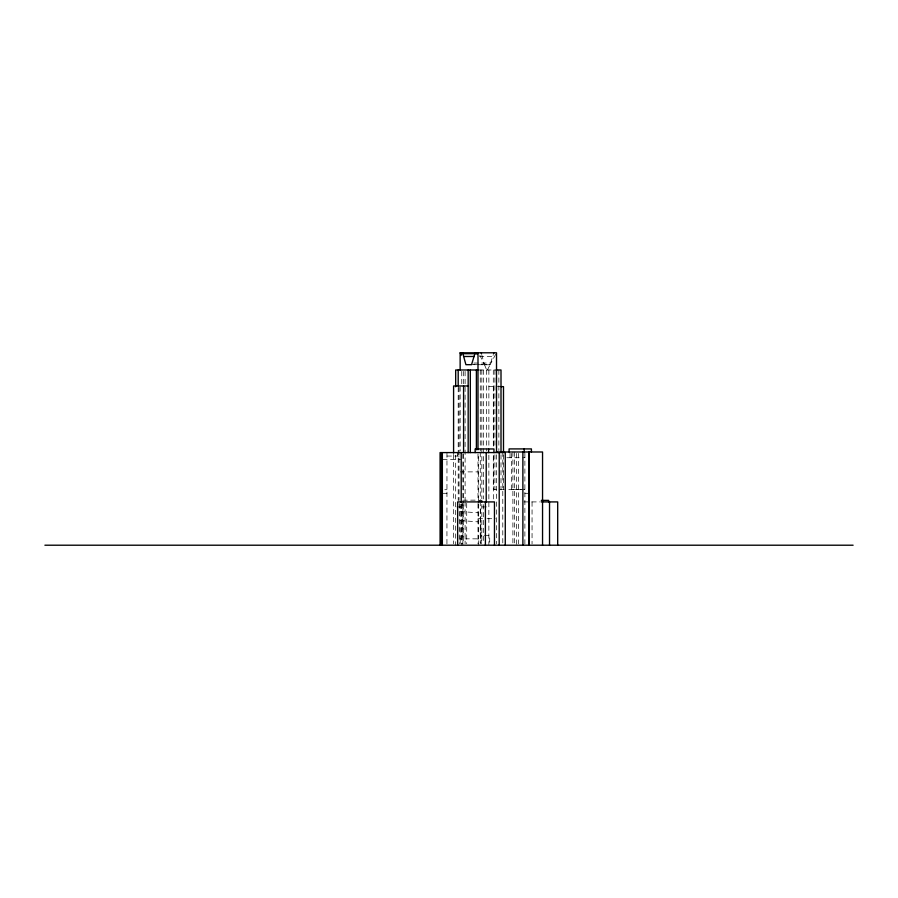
<?xml version="1.0" encoding="UTF-8"?>
<svg xmlns="http://www.w3.org/2000/svg" width="898" height="898" viewBox="0 0 898 898"><rect width="100%" height="100%" fill="white"/><g stroke="black" fill="none" stroke-linecap="round" stroke-linejoin="round"><path stroke-width="0.67" stroke-dasharray="4.49 3.37" d="M446.935 543.806L446.968 452.581M487.412 369.987L490.061 364.779L493.305 354.631M495.674 354.34L490.061 364.678L473.852 364.678M462.796 500.197L478.668 500.119L478.668 455.151M479.364 356.484L492.587 356.484M473.852 363.039L490.061 363.039M479.813 355.159L484.437 364.779L490.061 364.779L471.551 364.678M478.735 369.987L496.37 369.987M488.871 386.634L497.615 386.634M498.513 386.634L501.005 386.634M446.968 456.049L459.237 456.049M506.854 457.722L524.881 457.722M442.647 459.563L461.168 459.563M460.146 471.888L478.668 471.888M512.893 489.635L524.881 489.635L504.99 489.702M444.802 489.702L446.968 489.702M504.126 489.702L493.305 489.702L493.305 454.904M442.647 493.305L446.968 493.305M524.881 493.305L528.091 493.305M523.893 501.915L540.147 501.915M456.902 506.921L461.752 506.921M486.368 506.921L480.273 506.921L481.272 543.851M477.994 518.696L485.93 518.696M487.244 518.696L495.191 518.696M480.273 535.331L481.844 535.331M484.46 535.331L489.713 535.331L489.713 542.033L488.871 542.033M460.146 511.579L478.668 512.803M460.146 520.503L478.668 521.918M484.437 364.678L486.682 369.987M481.71 354.631L484.437 364.779M532.054 501.915L532.054 543.818M524.881 453.131L524.881 545.209M518.393 453.378L518.393 543.818M516.44 453.389L516.44 545.209M514.498 451.986L514.498 543.829M512.893 451.986L512.893 545.209M511.636 453.389L511.636 489.702M510.03 453.131L510.03 457.722M503.497 454.781L503.497 489.702M502.79 451.986L502.79 543.829M501.005 454.781L501.005 489.702M498.861 369.987L498.861 450.594M496.515 454.77L496.515 543.818M494.91 369.987L494.91 446.429M494.91 454.781L494.91 489.702M493.518 386.634L493.518 446.789M493.518 455.174L493.518 499.939M493.305 369.987L493.305 446.553M488.871 369.987L488.871 446.789M488.871 455.174L488.871 545.209M486.368 369.987L486.368 451.032M483.618 369.987L483.618 498.951M483.618 504.564L483.618 543.818M481.844 369.987L481.844 498.895M481.844 504.496L481.844 542.74M480.531 518.696L480.531 543.818M480.273 369.987L480.273 451.032M480.273 452.424L480.273 499.939M480.273 501.331L480.273 542.74M478.713 545.209L478.713 538.845L460.146 538.845L460.146 504.002M478.668 503.924L478.668 538.845M477.994 453.961L477.994 502.173M477.994 503.542L477.994 543.818M466.702 503.307L466.702 543.818M465.097 371.39L465.097 500.354M465.097 501.758L465.097 543.818M463.323 371.39L463.323 384.007M463.323 454.096L463.323 503.161M463.323 504.564L463.323 543.818M462.863 453.961L462.863 545.209M462.425 503.767L462.425 543.829M461.752 371.379L461.752 383.962M461.752 504.126L461.752 545.209M461.202 503.733L461.168 543.829M460.191 538.845L460.191 545.209M460.146 386.735L460.146 450.953M459.237 503.419L459.237 543.818M459.024 387.352L459.024 500.512M458.193 387.352L458.193 500.512M457.464 452.581L457.464 456.049M455.679 455.219L455.679 545.209M453.591 454.41L453.591 543.818"/><path stroke-width="1.35" d="M460.146 369.987L460.146 352.791L496.515 352.791L496.515 451.986M462.885 352.791L462.885 353.7L476.12 353.7M463.795 356.484L474.369 356.484M477.994 369.987L455.679 369.987L455.679 386.757M496.134 369.987L501.005 369.987L501.005 451.986M468.172 385.96L453.591 385.96L453.591 453.007M501.005 386.634L503.497 386.634L503.497 451.986M496.134 451.986L542.549 451.986L542.549 545.209M541.337 500.377L548.656 500.377L548.656 501.915M541.337 501.915L557.692 501.915L557.692 545.209M44.9 545.209L853.1 545.209M460.146 352.791L461.291 355.159L461.291 352.791M462.885 353.7L465.916 364.678L471.551 364.678L475.143 352.791M549.531 501.915L549.531 545.209M531.414 451.986L531.414 448.91L509.087 448.91L509.087 451.986M529.068 451.986L529.068 545.209M528.978 451.986L528.978 545.209M524.207 448.91L524.207 451.986M522.883 451.986L522.883 545.209M505.271 545.209L505.271 452.581L440.087 452.581L440.087 545.209M499.232 452.581L499.198 545.209M494.461 545.209L494.461 501.915L457.643 501.915L457.643 545.209M493.945 452.581L493.945 448.955L475.143 448.955L475.143 452.581M493.664 352.791L493.664 353.7M488.602 448.955L488.602 452.581M486.211 452.581L486.211 501.915M485.403 501.915L485.403 545.209M481.811 501.915L481.811 500.803L478.802 500.803L478.802 501.915M481.407 352.791L481.407 353.7M477.994 449.786L477.994 352.791L477.152 354.34L477.152 352.791M476.389 369.987L476.389 449.786M470.316 369.987L470.316 452.581M468.172 369.987L468.172 452.581M463.581 385.96L463.581 452.581M461.202 452.581L461.202 502.352M458.193 369.987L458.193 385.96M442.355 452.581L442.355 545.209M441.345 452.581L441.345 545.209"/></g></svg>
